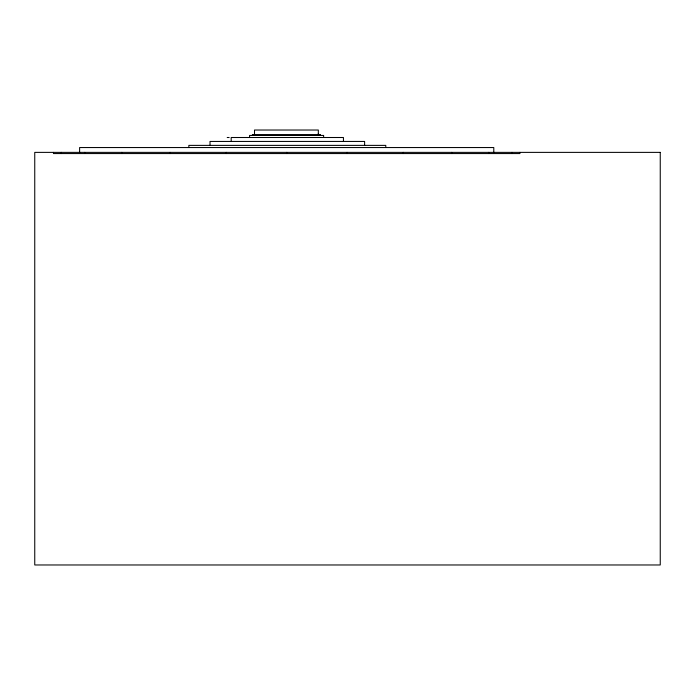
<?xml version="1.0" encoding="UTF-8"?>
<svg xmlns="http://www.w3.org/2000/svg" width="695" height="695" viewBox="0 0 695 695"><rect width="100%" height="100%" fill="white"/><g stroke="black" fill="none" stroke-linecap="round" stroke-linejoin="round"><path stroke-width="1.04" d="M227.195 137.506L229.168 137.506M519.93 152.379L519.93 153.56L53.472 153.56L53.472 152.379M511.989 152.379L511.989 153.56M493.789 152.553L493.789 147.549L79.612 147.549L79.612 152.553M488.689 152.379L488.689 153.56M451.62 152.379L451.62 153.56M403.317 152.379L403.317 153.56M385.786 147.549L385.786 145.385L188.849 145.385L188.849 147.549M364.614 145.385L364.614 141.441L210.02 141.441L210.02 145.385M347.066 152.379L347.066 153.56M343.443 141.441L343.443 137.506L231.183 137.506L231.183 141.441M323.627 137.506L323.627 135.438L249.574 135.438L249.574 137.506M320.282 135.438L320.282 134.648L252.433 134.648L252.433 135.438M320.187 134.648L320.187 135.438M318.371 133.466L318.371 134.648M318.327 134.648L318.327 130.026L254.509 130.026L254.509 134.648M286.705 152.379L286.705 153.56M252.728 134.648L252.728 135.438M226.335 152.379L226.335 153.56M170.084 152.379L170.084 153.56M121.781 152.379L121.781 153.56M84.712 152.379L84.712 153.56M61.412 152.379L61.412 153.56M660.25 152.379L34.75 152.379L34.75 564.974L660.25 564.974L660.25 152.379"/></g></svg>
